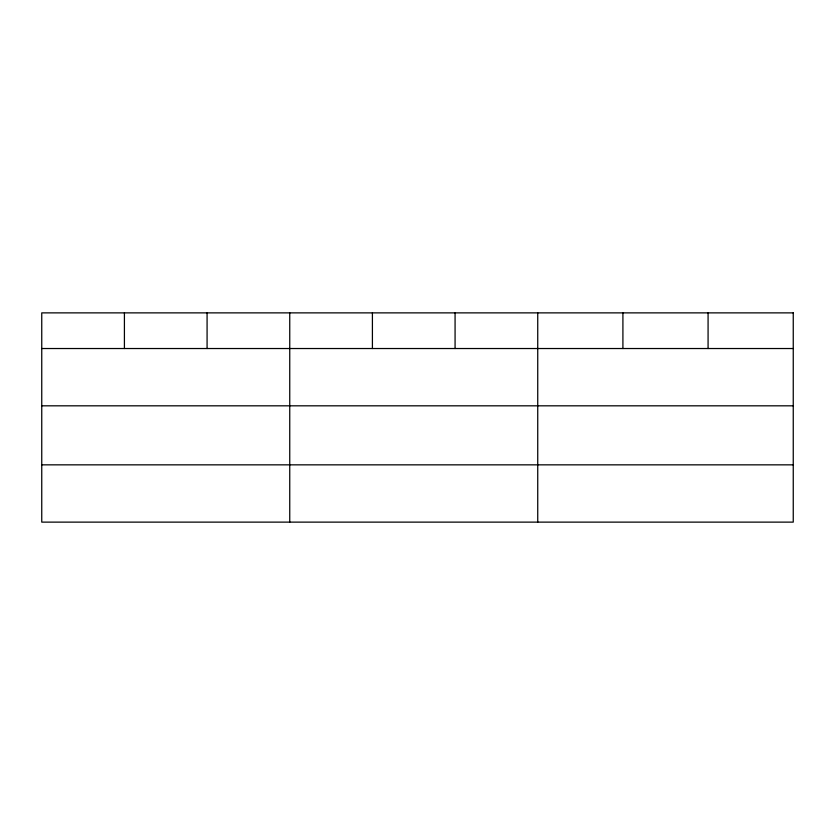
<?xml version="1.0" encoding="UTF-8"?>
<svg xmlns="http://www.w3.org/2000/svg" width="835" height="835" viewBox="0 0 835 835"><rect width="100%" height="100%" fill="white"/><g stroke="black" fill="none" stroke-linecap="round" stroke-linejoin="round"><path stroke-width="1.25" d="M41.75 348.529L793.25 348.529M41.75 405.82L793.25 405.82M41.75 464.844L793.25 464.844M708.08 312.874L708.08 348.529M622.91 312.874L622.91 348.529M537.74 312.874L537.74 522.125M455.075 312.874L455.075 348.529M372.41 312.874L372.41 348.529M289.745 312.874L289.745 522.125M207.08 312.874L207.08 348.529M124.415 312.874L124.415 348.529M793.25 312.874L41.75 312.874L41.75 522.125L793.25 522.125L793.25 312.874"/></g></svg>
